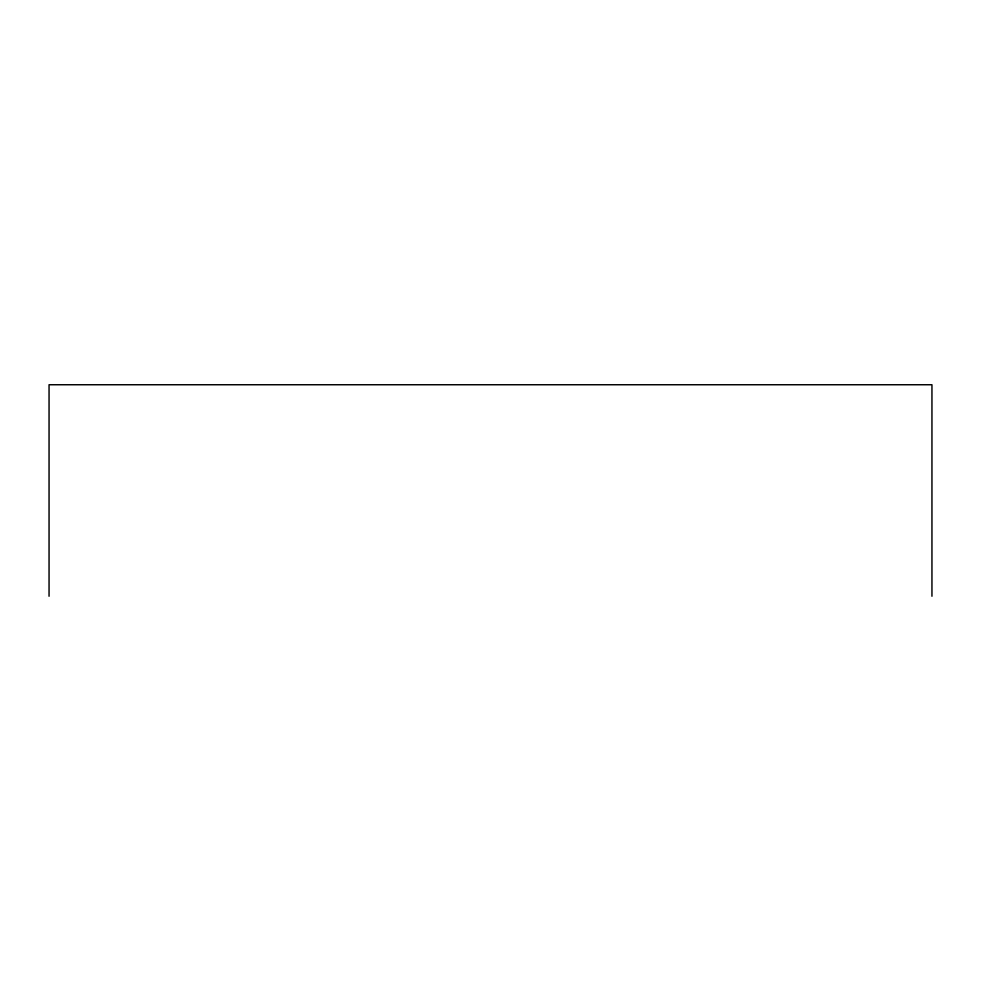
<?xml version="1.0" encoding="UTF-8"?>
<svg xmlns="http://www.w3.org/2000/svg" width="981" height="981" viewBox="0 0 981 981"><rect width="100%" height="100%" fill="white"/><g stroke="black" fill="none" stroke-linecap="round" stroke-linejoin="round"><path stroke-width="1.47" d="M931.95 596.252L931.95 384.748L49.05 384.748L49.05 596.252"/></g></svg>
